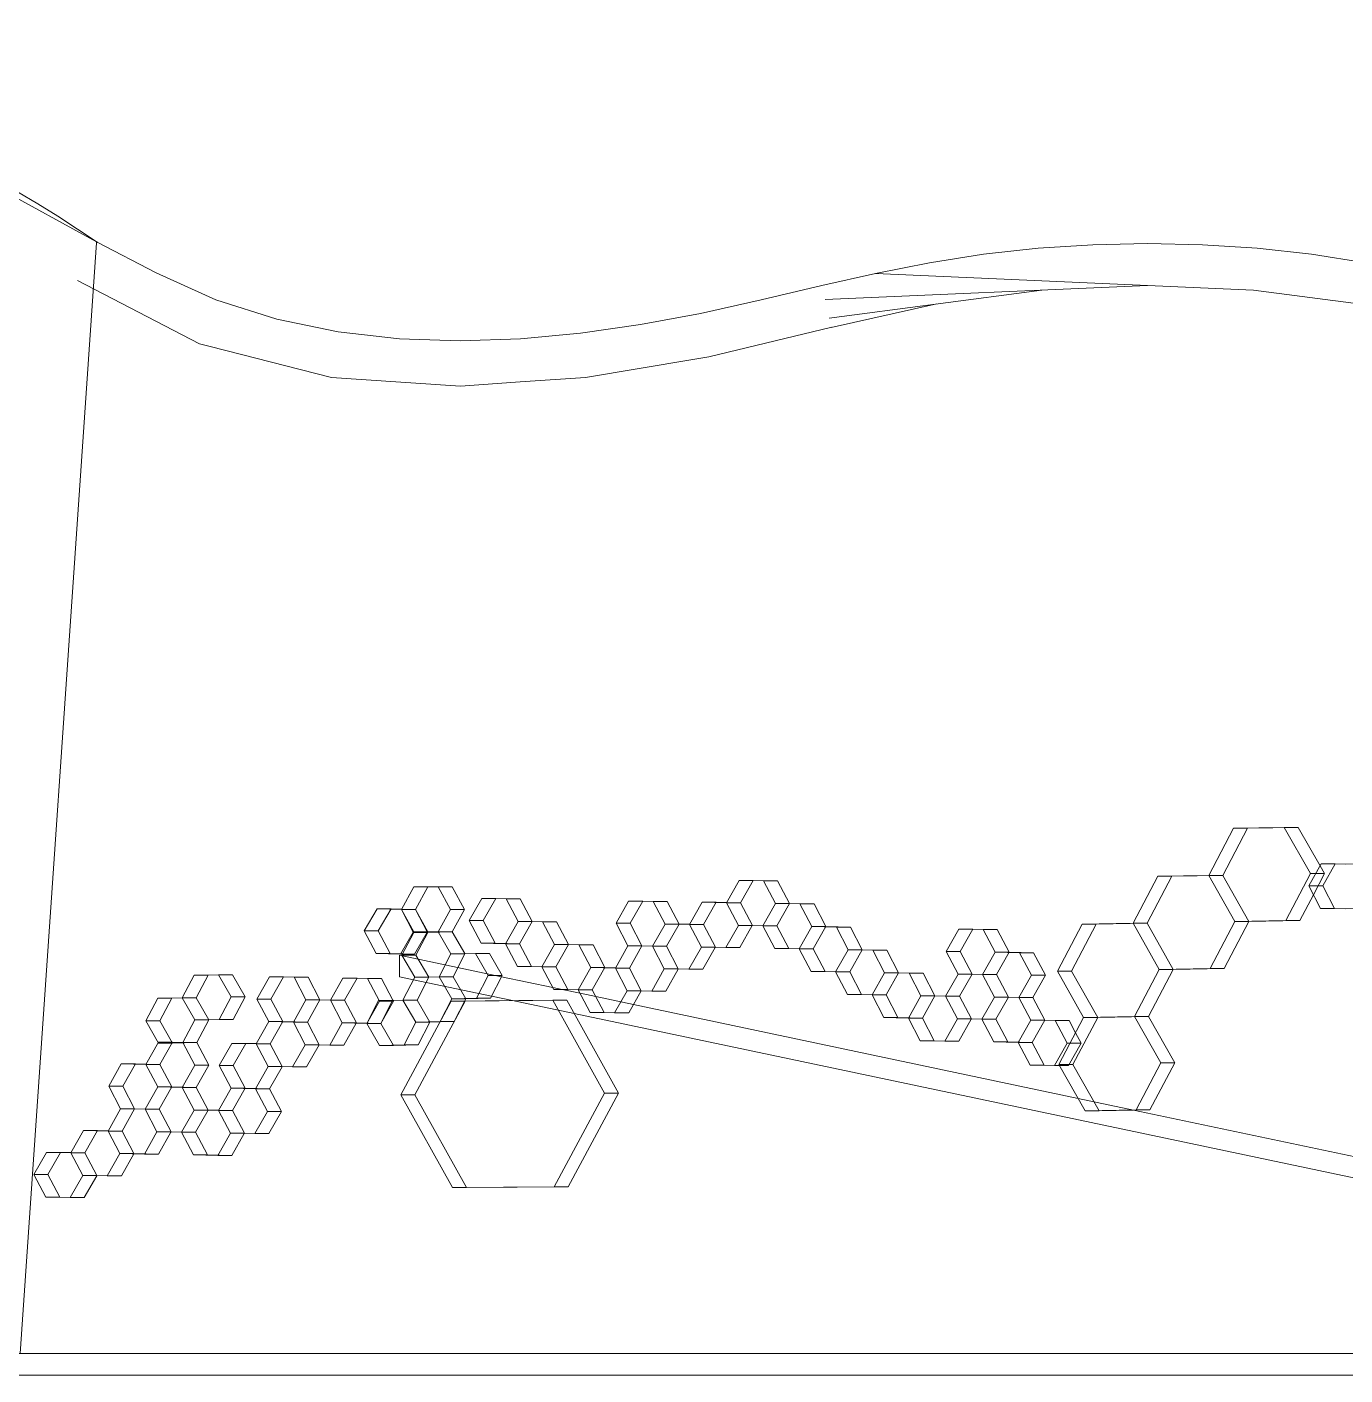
# Model space of a CAD drawing. Header units: millimetres. Extents: x 0 to 550, y -730 to 20.
# Drawn here: x 409 to 470.2, y -425.4 to -362.8 of the extents above; entities that cross this region are included whole.
import ezdxf

# ---------------------------------------------------------------- set-up
doc = ezdxf.new("R2010")
doc.units = ezdxf.units.MM
doc.layers.add('auxiliary', color=50, linetype='Continuous')

# ---------------------------------------------------------------- blocks, each defined once
blk = doc.blocks.new('A$Cb9c1c183')
at = {"color": 3, "linetype": 'Continuous', "lineweight": 0, "extrusion": (0, 1, -2.22045e-16)}
for p, q in [((93116.6, 3274), (93613.9, 3000.8)), ((93613.9, 2999.1), (93436, 420)), ((93613.9, 3000.8), (93614, 3000.9)), ((93615.4, 3000), (93613.9, 2999.1)), ((93614, 3000.9), (93614, 3000.8)), ((93614, 3000.8), (93615.4, 3000)), ((93615.4, 3000), (93752.1, 2929)), ((95800.3, 2986.1), (95673.7, 2972.1)), ((95800.3, 2986.1), (95927.3, 2994.4)), ((96054.5, 2997.2), (95927.3, 2994.4)), ((96054.5, 2997.2), (96181.7, 2994.4)), ((96308.8, 2986.1), (96181.7, 2994.4)), ((96308.8, 2986.1), (96435.3, 2972.1)), ((95547.8, 2952.7), (95422.7, 2927.7)), ((95547.8, 2952.7), (95673.7, 2972.1)), ((96561.3, 2952.7), (96435.3, 2972.1)), ((93569.3, 2911.2), (93853.1, 2764)), ((93890.5, 2866.7), (93752.1, 2929)), ((95298.1, 2900), (95422.7, 2927.7)), ((95422.4, 2927.6), (96300.2, 2889.1)), ((95298.1, 2900), (95157, 2866.1)), ((95305.4, 2867), (96054.5, 2899.9)), ((95315, 2823.8), (95808.8, 2889.1)), ((96300.2, 2889.1), (96544.3, 2856.9)), ((93890.5, 2866.7), (94032, 2821.7)), ((95016.4, 2834.8), (95157, 2866.1)), ((95319.8, 2802.4), (95564.8, 2856.9)), ((94174.8, 2792), (94032, 2821.7)), ((95016.4, 2834.8), (94876.9, 2808.8)), ((94174.8, 2792), (94316.9, 2775.8)), ((94737.7, 2788.9), (94598.3, 2775.9)), ((94737.7, 2788.9), (94876.9, 2808.8)), ((95035.9, 2734.1), (95321.5, 2802.8)), ((93853.1, 2764), (93877.5, 2757.8)), ((93877.5, 2757.8), (94159.4, 2686.1)), ((94458.1, 2771.1), (94316.9, 2775.8)), ((94458.1, 2771.1), (94598.3, 2775.9)), ((94749.5, 2686), (94998.6, 2727.8)), ((94998.6, 2727.8), (95035.9, 2734.1)), ((94159.4, 2686.1), (94216.8, 2682.3)), ((94216.8, 2682.3), (94458.8, 2666.2)), ((94597.7, 2675.7), (94458.8, 2666.2)), ((94749.5, 2686), (94597.7, 2675.7)), ((96253.7, 1639.4), (96196.3, 1530.2)), ((96371.9, 1641.5), (96253.7, 1639.4)), ((96432.6, 1534.3), (96371.9, 1641.5)), ((96371.9, 1641.5), (96404.4, 1641.5)), ((96404.4, 1641.5), (96455, 1552.3)), ((96375.2, 1425), (96432.6, 1534.3)), ((96457.7, 1557.2), (96428.5, 1505.7)), ((96432.6, 1534.3), (96444.7, 1534.3)), ((96457.7, 1557.2), (96490.3, 1557.2)), ((96514.6, 1556.2), (96457.7, 1557.2)), ((96490.3, 1557.2), (96547.1, 1556.2)), ((94321.8, 1451.1), (94350.3, 1503.2)), ((94350.3, 1503.2), (94407.1, 1503.2)), ((94350.3, 1503.2), (94382.8, 1503.2)), ((94382.8, 1503.2), (94439.7, 1503.2)), ((94407.1, 1503.2), (94435.5, 1451.1)), ((94407.1, 1503.2), (94439.7, 1503.2)), ((94439.7, 1503.2), (94468.1, 1451.1)), ((95105.9, 1518.2), (95076.7, 1466.7)), ((95162.8, 1517.2), (95105.9, 1518.2)), ((95105.9, 1518.2), (95138.5, 1518.2)), ((95138.5, 1518.2), (95195.3, 1517.2)), ((95190.4, 1464.7), (95162.8, 1517.2)), ((95162.8, 1517.2), (95195.3, 1517.2)), ((95195.3, 1517.2), (95222.9, 1464.7)), ((96020.7, 1418.8), (96078.1, 1528.1)), ((96078.1, 1528.1), (96196.3, 1530.2)), ((96196.3, 1530.2), (96257.1, 1423)), ((96196.3, 1530.2), (96257.1, 1423)), ((96428.5, 1505.7), (96456.1, 1453.1)), ((94508.3, 1476.6), (94479, 1425)), ((94508.3, 1476.6), (94540.8, 1476.6)), ((94565.1, 1475.6), (94508.3, 1476.6)), ((94540.8, 1476.6), (94597.7, 1475.6)), ((94592.7, 1423), (94565.1, 1475.6)), ((94565.1, 1475.6), (94597.7, 1475.6)), ((94597.7, 1475.6), (94625.3, 1423)), ((96439.3, 1485.1), (96407.8, 1425)), ((94265, 1452.6), (94235.4, 1401.2)), ((94265, 1452.6), (94297.5, 1452.6)), ((94321.8, 1451.1), (94265, 1452.6)), ((94297.5, 1452.6), (94322.3, 1451.9)), ((94350.2, 1399.1), (94321.8, 1451.1)), ((94349.1, 1398.4), (94321.8, 1451.1)), ((94435.5, 1451.1), (94407.1, 1399)), ((94435.5, 1451.1), (94468.1, 1451.1)), ((94468.1, 1451.1), (94439.6, 1399)), ((94820.1, 1419.1), (94849.3, 1470.6)), ((94849.3, 1470.6), (94906.2, 1469.6)), ((94849.3, 1470.6), (94881.9, 1470.6)), ((94881.9, 1470.6), (94938.7, 1469.6)), ((94906.2, 1469.6), (94933.8, 1417.1)), ((94906.2, 1469.6), (94938.7, 1469.6)), ((94938.7, 1469.6), (94966.3, 1417.1)), ((94990.6, 1416.1), (95019.8, 1467.7)), ((95019.8, 1467.7), (95076.7, 1466.7)), ((95019.8, 1467.7), (95052.4, 1467.7)), ((95052.4, 1467.7), (95077, 1467.2)), ((95076.7, 1466.7), (95104.3, 1414.1)), ((95076.7, 1466.7), (95104.3, 1414.1)), ((95161.1, 1413.1), (95190.4, 1464.7)), ((95161.1, 1413.1), (95190.4, 1464.7)), ((95190.4, 1464.7), (95247.2, 1463.7)), ((95190.4, 1464.7), (95222.9, 1464.7)), ((95190.4, 1464.7), (95222.9, 1464.7)), ((95222.9, 1464.7), (95279.8, 1463.7)), ((95247.2, 1463.7), (95274.8, 1411.1)), ((95247.2, 1463.7), (95279.8, 1463.7)), ((95279.8, 1463.7), (95307.4, 1411.1)), ((96456.1, 1453.1), (96512.9, 1452.1)), ((94479, 1425), (94506.6, 1372.5)), ((94563.5, 1371.5), (94592.7, 1423)), ((94563.5, 1371.5), (94592.7, 1423)), ((94592.7, 1423), (94649.6, 1422)), ((94592.7, 1423), (94625.3, 1423)), ((94592.7, 1423), (94625.3, 1423)), ((94625.3, 1423), (94682.1, 1422)), ((94649.6, 1422), (94682.1, 1422)), ((94649.6, 1422), (94677.2, 1369.5)), ((94682.1, 1422), (94709.7, 1369.5)), ((94847.7, 1366.5), (94820.1, 1419.1)), ((94933.8, 1417.1), (94904.5, 1365.5)), ((94933.8, 1417.1), (94904.5, 1365.5)), ((94990.6, 1416.1), (94933.8, 1417.1)), ((94933.8, 1417.1), (94966.3, 1417.1)), ((94933.8, 1417.1), (94966.3, 1417.1)), ((94966.3, 1417.1), (94990.9, 1416.7)), ((95018.2, 1363.5), (94990.6, 1416.1)), ((95018.2, 1363.5), (94990.6, 1416.1)), ((95104.3, 1414.1), (95075.1, 1362.5)), ((95104.3, 1414.1), (95161.1, 1413.1)), ((95136.5, 1413.5), (95107.6, 1362.5)), ((95188.7, 1360.6), (95161.1, 1413.1)), ((95274.8, 1411.1), (95245.6, 1359.6)), ((95274.8, 1411.1), (95245.6, 1359.6)), ((95331.7, 1410.1), (95274.8, 1411.1)), ((95274.8, 1411.1), (95307.4, 1411.1)), ((95274.8, 1411.1), (95307.4, 1411.1)), ((95307.4, 1411.1), (95364.2, 1410.1)), ((95359.3, 1357.6), (95331.7, 1410.1)), ((95331.7, 1410.1), (95364.2, 1410.1)), ((95364.2, 1410.1), (95391.8, 1357.6)), ((95902.5, 1416.8), (95845.1, 1307.5)), ((96020.7, 1418.8), (95902.5, 1416.8)), ((96081.5, 1311.6), (96020.7, 1418.8)), ((96081.5, 1311.6), (96020.7, 1418.8)), ((96257.1, 1423), (96199.7, 1313.7)), ((96289.6, 1423), (96232.2, 1313.7)), ((96257.1, 1423), (96375.2, 1425)), ((96257.1, 1423), (96289.6, 1423)), ((96257.1, 1423), (96289.6, 1423)), ((96407.8, 1425), (96289.6, 1423)), ((96375.2, 1425), (96407.8, 1425)), ((94235.4, 1401.2), (94262.7, 1348.5)), ((94319.5, 1347), (94349.1, 1398.4)), ((94350.2, 1397.6), (94323, 1344.8)), ((94349.1, 1398.4), (94381, 1398.4)), ((94407.1, 1399), (94350.2, 1399.1)), ((94407.1, 1399), (94350.2, 1397.6)), ((94381.3, 1399), (94381.6, 1398.4)), ((94407.1, 1399), (94439.6, 1399)), ((94436.7, 1347.7), (94407.1, 1399)), ((94407.1, 1399), (94439.6, 1399)), ((94439.6, 1399), (94468.8, 1348.5)), ((95586.6, 1353.6), (95615.9, 1405.2)), ((95615.9, 1405.2), (95672.7, 1404.2)), ((95615.9, 1405.2), (95648.4, 1405.2)), ((95648.4, 1405.2), (95705.3, 1404.2)), ((95672.7, 1404.2), (95700.3, 1351.6)), ((95672.7, 1404.2), (95705.3, 1404.2)), ((95705.3, 1404.2), (95732.9, 1351.6)), ((94262.7, 1348.5), (94319.5, 1347)), ((94319.5, 1347), (94324.1, 1347)), ((94436.7, 1347.7), (94409.4, 1294.9)), ((94409.4, 1294.9), (94436.7, 1347.7)), ((94493.5, 1349.1), (94436.7, 1347.7)), ((94523.1, 1297.8), (94493.5, 1349.1)), ((94493.5, 1349.1), (94526, 1349.1)), ((94506.6, 1372.5), (94563.5, 1371.5)), ((94526, 1349.1), (94555.6, 1297.8)), ((94591.1, 1318.9), (94563.5, 1371.5)), ((94677.2, 1369.5), (94647.9, 1317.9)), ((94677.2, 1369.5), (94647.9, 1317.9)), ((94677.2, 1369.5), (94709.7, 1369.5)), ((94734, 1368.5), (94677.2, 1369.5)), ((94677.2, 1369.5), (94709.7, 1369.5)), ((94709.7, 1369.5), (94766.6, 1368.5)), ((94761.6, 1315.9), (94734, 1368.5)), ((94734, 1368.5), (94766.6, 1368.5)), ((94766.6, 1368.5), (94794.2, 1315.9)), ((94847.7, 1366.5), (94818.5, 1314.9)), ((94904.5, 1365.5), (94847.7, 1366.5)), ((94904.5, 1365.5), (94847.7, 1366.5)), ((94904.5, 1365.5), (94932.1, 1313)), ((94932.1, 1313), (94904.5, 1365.5)), ((94989, 1312), (95018.2, 1363.5)), ((95075.1, 1362.5), (95018.2, 1363.5)), ((95050.5, 1363), (95021.5, 1312)), ((95075.1, 1362.5), (95107.6, 1362.5)), ((95245.6, 1359.6), (95188.7, 1360.6)), ((95245.6, 1359.6), (95273.2, 1307)), ((95330, 1306), (95359.3, 1357.6)), ((95330, 1306), (95359.3, 1357.6)), ((95359.3, 1357.6), (95416.1, 1356.6)), ((95359.3, 1357.6), (95391.8, 1357.6)), ((95359.3, 1357.6), (95391.8, 1357.6)), ((95391.8, 1357.6), (95448.7, 1356.6)), ((95416.1, 1356.6), (95443.7, 1304)), ((95416.1, 1356.6), (95448.7, 1356.6)), ((95448.7, 1356.6), (95476.3, 1304)), ((95614.2, 1301), (95586.6, 1353.6)), ((95700.3, 1351.6), (95671.1, 1300.1)), ((95700.3, 1351.6), (95671.1, 1300.1)), ((95757.2, 1350.6), (95700.3, 1351.6)), ((95700.3, 1351.6), (95732.9, 1351.6)), ((95700.3, 1351.6), (95732.9, 1351.6)), ((95732.9, 1351.6), (95789.7, 1350.6)), ((95784.8, 1298.1), (95757.2, 1350.6)), ((95757.2, 1350.6), (95789.7, 1350.6)), ((95789.7, 1350.6), (95817.3, 1298.1)), ((94317.1, 1344.8), (94323.9, 1343.3)), ((94317.1, 1294.8), (94317.1, 1344.8)), ((94323, 1344.8), (94352.6, 1293.5)), ((94647.9, 1317.9), (94591.1, 1318.9)), ((94647.9, 1317.9), (94675.5, 1265.4)), ((94732.4, 1264.4), (94761.6, 1315.9)), ((94732.4, 1264.4), (94761.6, 1315.9)), ((94761.6, 1315.9), (94818.5, 1314.9)), ((94761.6, 1315.9), (94794.2, 1315.9)), ((94761.6, 1315.9), (94794.2, 1315.9)), ((94794.2, 1315.9), (94818.8, 1315.5)), ((94818.5, 1314.9), (94846.1, 1262.4)), ((94818.5, 1314.9), (94846.1, 1262.4)), ((93840.1, 1298.6), (93812.5, 1246)), ((93897, 1299.6), (93840.1, 1298.6)), ((93926.2, 1248), (93897, 1299.6)), ((93897, 1299.6), (93929.5, 1299.6)), ((93929.5, 1299.6), (93958.8, 1248)), ((93986.3, 1243.1), (94015.5, 1294.6)), ((93986.3, 1243.1), (94015.5, 1294.6)), ((94015.5, 1294.6), (94072.3, 1293.6)), ((94015.5, 1294.6), (94048, 1294.6)), ((94015.5, 1294.6), (94072.3, 1293.6)), ((94015.5, 1294.6), (94048, 1294.6)), ((94048, 1294.6), (94104.9, 1293.6)), ((94048, 1294.6), (94104.9, 1293.6)), ((94072.3, 1293.6), (94099.9, 1241.1)), ((94072.3, 1293.6), (94104.9, 1293.6)), ((94072.3, 1293.6), (94099.9, 1241.1)), ((94072.3, 1293.6), (94104.9, 1293.6)), ((94104.9, 1293.6), (94132.5, 1241.1)), ((94104.9, 1293.6), (94132.5, 1241.1)), ((94156.8, 1240.1), (94186, 1291.7)), ((94186, 1291.7), (94242.9, 1290.7)), ((94186, 1291.7), (94218.6, 1291.7)), ((94218.6, 1291.7), (94275.4, 1290.7)), ((94242.9, 1290.7), (94275.4, 1290.7)), ((94242.9, 1290.7), (94270.5, 1238.1)), ((94275.4, 1290.7), (94302, 1240.1)), ((94317.1, 1294.8), (94349.7, 1287.9)), ((94325.3, 1240.7), (94352.6, 1293.5)), ((94352.6, 1293.5), (94409.4, 1294.9)), ((94352.6, 1293.5), (94409.4, 1294.9)), ((94409.4, 1294.9), (94439, 1243.6)), ((94409.4, 1294.9), (94439, 1243.6)), ((94495.8, 1245), (94523.1, 1297.8)), ((94523.1, 1297.8), (94555.6, 1297.8)), ((94555.6, 1297.8), (94528.4, 1245)), ((94554.1, 1294.8), (94673.3, 1269.6)), ((94902.9, 1261.4), (94932.1, 1313)), ((94932.1, 1313), (94989, 1312)), ((94964.4, 1312.4), (94935.5, 1261.4)), ((94989, 1312), (95021.5, 1312)), ((95273.2, 1307), (95330, 1306)), ((95357.6, 1253.4), (95330, 1306)), ((95443.7, 1304), (95414.5, 1252.5)), ((95443.7, 1304), (95414.5, 1252.5)), ((95500.6, 1303), (95443.7, 1304)), ((95443.7, 1304), (95476.3, 1304)), ((95443.7, 1304), (95476.3, 1304)), ((95476.3, 1304), (95533.1, 1303)), ((95528.2, 1250.5), (95500.6, 1303)), ((95500.6, 1303), (95533.1, 1303)), ((95533.1, 1303), (95560.7, 1250.5)), ((95585, 1249.5), (95614.2, 1301)), ((95614.2, 1301), (95671.1, 1300.1)), ((95671.1, 1300.1), (95614.2, 1301)), ((95671.1, 1300.1), (95698.7, 1247.5)), ((95671.1, 1300.1), (95698.7, 1247.5)), ((95755.5, 1246.5), (95784.8, 1298.1)), ((95784.8, 1298.1), (95817.3, 1298.1)), ((95817.3, 1298.1), (95788.1, 1246.5)), ((95845.1, 1307.5), (95905.9, 1200.3)), ((96024.1, 1202.3), (96081.5, 1311.6)), ((96114, 1311.6), (96056.6, 1202.3)), ((96199.7, 1313.7), (96081.5, 1311.6)), ((96081.5, 1311.6), (96114, 1311.6)), ((96081.5, 1311.6), (96114, 1311.6)), ((96232.2, 1313.7), (96114, 1311.6)), ((96199.7, 1313.7), (96232.2, 1313.7)), ((94675.5, 1265.4), (94732.4, 1264.4)), ((94695.2, 1265), (94736.6, 1256.3)), ((94760, 1211.8), (94732.4, 1264.4)), ((94846.1, 1262.4), (94816.8, 1210.8)), ((94846.1, 1262.4), (94902.9, 1261.4)), ((94878.3, 1261.8), (94849.4, 1210.8)), ((94902.9, 1261.4), (94935.5, 1261.4)), ((95414.5, 1252.5), (95357.6, 1253.4)), ((95414.5, 1252.5), (95442.1, 1199.9)), ((93728.1, 1192.5), (93755.7, 1245)), ((93755.7, 1245), (93812.5, 1246)), ((93812.5, 1246), (93841.7, 1194.5)), ((93812.5, 1246), (93841.7, 1194.5)), ((93898.6, 1195.5), (93926.2, 1248)), ((93926.2, 1248), (93958.8, 1248)), ((93958.8, 1248), (93931.1, 1195.5)), ((94013.9, 1190.5), (93986.3, 1243.1)), ((94013.9, 1190.5), (93986.3, 1243.1)), ((94099.9, 1241.1), (94070.7, 1189.5)), ((94099.9, 1241.1), (94070.7, 1189.5)), ((94099.9, 1241.1), (94070.7, 1189.5)), ((94156.8, 1240.1), (94099.9, 1241.1)), ((94099.9, 1241.1), (94132.5, 1241.1)), ((94099.9, 1241.1), (94132.5, 1241.1)), ((94099.9, 1241.1), (94132.5, 1241.1)), ((94132.5, 1241.1), (94157.1, 1240.6)), ((94184.4, 1187.5), (94156.8, 1240.1)), ((94184.4, 1187.5), (94156.8, 1240.1)), ((94268.5, 1239.3), (94241.2, 1186.5)), ((94270.5, 1238.1), (94241.2, 1186.5)), ((94325.3, 1240.7), (94268.5, 1239.3)), ((94320.4, 1020.7), (94436.9, 1238.2)), ((94354.9, 1189.4), (94325.3, 1240.7)), ((94354.9, 1189.4), (94325.3, 1240.7)), ((94439, 1243.6), (94411.7, 1190.8)), ((94436.9, 1238.2), (94673.3, 1240.3)), ((94439, 1243.6), (94495.8, 1245)), ((94439, 1243.6), (94471.5, 1243.6)), ((94439, 1243.6), (94471.5, 1243.6)), ((94471.5, 1243.6), (94468.9, 1238.5)), ((94528.4, 1245), (94471.5, 1243.6)), ((94495.8, 1245), (94528.4, 1245)), ((94530.8, 1249.7), (94579.4, 1239.4)), ((94673.3, 1240.3), (94793.2, 1024.8)), ((94673.3, 1240.3), (94705.8, 1240.3)), ((94705.8, 1240.3), (94825.7, 1024.8)), ((94860.4, 1230.2), (95893.1, 1012.4)), ((95528.2, 1250.5), (95498.9, 1198.9)), ((95498.9, 1198.9), (95528.2, 1250.5)), ((95585, 1249.5), (95528.2, 1250.5)), ((95528.2, 1250.5), (95560.7, 1250.5)), ((95528.2, 1250.5), (95560.7, 1250.5)), ((95560.7, 1250.5), (95585.3, 1250)), ((95612.6, 1196.9), (95585, 1249.5)), ((95612.6, 1196.9), (95585, 1249.5)), ((95669.5, 1195.9), (95698.7, 1247.5)), ((95698.7, 1247.5), (95669.5, 1195.9)), ((95698.7, 1247.5), (95755.5, 1246.5)), ((95698.7, 1247.5), (95755.5, 1246.5)), ((95755.5, 1246.5), (95783.1, 1193.9)), ((95755.5, 1246.5), (95788.1, 1246.5)), ((95755.5, 1246.5), (95788.1, 1246.5)), ((95788.1, 1246.5), (95815.7, 1193.9)), ((93757.3, 1140.9), (93728.1, 1192.5)), ((93841.7, 1194.5), (93814.1, 1141.9)), ((93841.7, 1194.5), (93898.6, 1195.5)), ((93841.7, 1194.5), (93874.3, 1194.5)), ((93841.7, 1194.5), (93874.3, 1194.5)), ((93874.3, 1194.5), (93846.7, 1141.9)), ((93931.1, 1195.5), (93874.3, 1194.5)), ((93898.6, 1195.5), (93931.1, 1195.5)), ((93984.6, 1138.9), (94013.9, 1190.5)), ((94013.9, 1190.5), (94070.7, 1189.5)), ((94070.7, 1189.5), (94013.9, 1190.5)), ((94070.7, 1189.5), (94013.9, 1190.5)), ((94070.7, 1189.5), (94098.3, 1137)), ((94070.7, 1189.5), (94098.3, 1137)), ((94411.7, 1190.8), (94354.9, 1189.4)), ((94411.1, 1190), (94387.5, 1189.4)), ((94723.2, 1209.1), (98464.9, 420)), ((94816.8, 1210.8), (94760, 1211.8)), ((94816.8, 1210.8), (94849.4, 1210.8)), ((95442.1, 1199.9), (95498.9, 1198.9)), ((95498.9, 1198.9), (95526.5, 1146.3)), ((95583.4, 1145.4), (95612.6, 1196.9)), ((95669.5, 1195.9), (95612.6, 1196.9)), ((95644.9, 1196.4), (95615.9, 1145.4)), ((95697.1, 1143.4), (95669.5, 1195.9)), ((95783.1, 1193.9), (95753.9, 1142.4)), ((95783.1, 1193.9), (95753.9, 1142.4)), ((95840, 1193), (95783.1, 1193.9)), ((95783.1, 1193.9), (95815.7, 1193.9)), ((95783.1, 1193.9), (95815.7, 1193.9)), ((95815.7, 1193.9), (95872.5, 1193)), ((95867.6, 1140.4), (95840, 1193)), ((95840, 1193), (95872.5, 1193)), ((95848.5, 1091), (95905.9, 1200.3)), ((95872.5, 1193), (95887.3, 1164.9)), ((95905.9, 1200.3), (96024.1, 1202.3)), ((95905.9, 1200.3), (96024.1, 1202.3)), ((96024.1, 1202.3), (96056.6, 1202.3)), ((96024.1, 1202.3), (96084.9, 1095.1)), ((96024.1, 1202.3), (96056.6, 1202.3)), ((96056.6, 1202.3), (96117.4, 1095.1)), ((94155.2, 1136), (94184.4, 1187.5)), ((94241.2, 1186.5), (94184.4, 1187.5)), ((94216.6, 1187), (94187.7, 1136)), ((94241.2, 1186.5), (94270.8, 1135.2)), ((94327.7, 1136.6), (94354.9, 1189.4)), ((94354.9, 1189.4), (94387.5, 1189.4)), ((94354.9, 1189.4), (94387.5, 1189.4)), ((94387.5, 1189.4), (94360.2, 1136.6)), ((93757.3, 1142.9), (93728.1, 1091.3)), ((93814.1, 1141.9), (93757.3, 1142.9)), ((93814.1, 1141.9), (93757.3, 1140.9)), ((93814.1, 1141.9), (93846.7, 1141.9)), ((93841.7, 1089.3), (93814.1, 1141.9)), ((93814.1, 1141.9), (93846.7, 1141.9)), ((93846.7, 1141.9), (93874.3, 1089.3)), ((93898.6, 1088.4), (93927.8, 1139.9)), ((93927.8, 1139.9), (93984.7, 1138.9)), ((93927.8, 1139.9), (93960.4, 1139.9)), ((93960.4, 1139.9), (93984.9, 1139.5)), ((94012.2, 1086.4), (93984.6, 1138.9)), ((93984.7, 1138.9), (94012.3, 1086.4)), ((94098.3, 1137), (94069.1, 1085.4)), ((94098.3, 1137), (94155.2, 1136)), ((94130.6, 1136.4), (94101.6, 1085.4)), ((94155.2, 1136), (94187.7, 1136)), ((94270.8, 1135.2), (94327.7, 1136.6)), ((94270.8, 1135.2), (94303.4, 1135.2)), ((94360.2, 1136.6), (94303.4, 1135.2)), ((94327.7, 1136.6), (94360.2, 1136.6)), ((95526.5, 1146.3), (95583.4, 1145.4)), ((95583.4, 1145.4), (95615.9, 1145.4)), ((95753.9, 1142.4), (95697.1, 1143.4)), ((95753.9, 1142.4), (95781.5, 1089.8)), ((95838.4, 1088.8), (95867.6, 1140.4)), ((95867.6, 1140.4), (95874.5, 1140.4)), ((93642, 1040.8), (93671.2, 1092.3)), ((93671.2, 1092.3), (93728.1, 1091.3)), ((93671.2, 1092.3), (93703.8, 1092.3)), ((93703.8, 1092.3), (93728.4, 1091.9)), ((93728.1, 1091.3), (93755.7, 1038.8)), ((93728.1, 1091.3), (93755.7, 1038.8)), ((93812.5, 1037.8), (93841.7, 1089.3)), ((93841.7, 1089.3), (93874.3, 1089.3)), ((93874.3, 1089.3), (93845.1, 1037.8)), ((93926.2, 1035.8), (93898.6, 1088.4)), ((94012.3, 1086.4), (93983, 1034.8)), ((94069.1, 1085.4), (94012.2, 1086.4)), ((94012.3, 1086.4), (94012.7, 1086.4)), ((94044.5, 1085.8), (94015.6, 1034.8)), ((94069.1, 1085.4), (94101.6, 1085.4)), ((95781.5, 1089.8), (95838.4, 1088.8)), ((95838.4, 1088.8), (95849.8, 1088.8)), ((95909.3, 983.8), (95848.5, 1091)), ((96084.9, 1095.1), (96027.5, 985.9)), ((96117.4, 1095.1), (96060, 985.9)), ((96084.9, 1095.1), (96117.4, 1095.1)), ((93669.6, 988.2), (93642, 1040.8)), ((93755.7, 1038.8), (93726.4, 987.2)), ((93755.7, 1038.8), (93726.4, 987.2)), ((93812.5, 1037.8), (93755.7, 1038.8)), ((93755.7, 1038.8), (93812.5, 1037.8)), ((93840.1, 985.2), (93812.5, 1037.8)), ((93812.5, 1037.8), (93845.1, 1037.8)), ((93812.5, 1037.8), (93845.1, 1037.8)), ((93845.1, 1037.8), (93872.7, 985.2)), ((93926.2, 1035.8), (93897, 984.2)), ((93983, 1034.8), (93926.2, 1035.8)), ((93983, 1034.8), (93926.2, 1035.8)), ((93983, 1034.8), (94015.6, 1034.8)), ((94010.6, 982.2), (93983, 1034.8)), ((93983, 1034.8), (94015.6, 1034.8)), ((94015.6, 1034.8), (94043.2, 982.2)), ((94440.3, 805.2), (94320.4, 1020.7)), ((94793.2, 1024.8), (94676.7, 807.3)), ((94825.7, 1024.8), (94709.2, 807.3)), ((94793.2, 1024.8), (94825.7, 1024.8)), ((93640.4, 936.6), (93669.6, 988.2)), ((93669.6, 988.2), (93726.4, 987.2)), ((93726.4, 987.2), (93669.6, 988.2)), ((93726.4, 987.2), (93754, 934.6)), ((93726.4, 987.2), (93754, 934.6)), ((93810.9, 933.7), (93840.1, 985.2)), ((93810.9, 933.7), (93840.1, 985.2)), ((93840.1, 985.2), (93897, 984.2)), ((93840.1, 985.2), (93872.7, 985.2)), ((93840.1, 985.2), (93872.7, 985.2)), ((93872.7, 985.2), (93897.3, 984.8)), ((93897, 984.2), (93924.6, 931.7)), ((93897, 984.2), (93924.6, 931.7)), ((93981.4, 930.7), (94010.6, 982.2)), ((94010.6, 982.2), (94043.2, 982.2)), ((94043.2, 982.2), (94014, 930.7)), ((96027.5, 985.9), (95909.3, 983.8)), ((95909.3, 983.8), (95941.8, 983.8)), ((96060, 985.9), (95941.8, 983.8)), ((96021.9, 985.2), (98702, 420)), ((96027.5, 985.9), (96060, 985.9)), ((93583.5, 937.6), (93554.3, 886.1)), ((93640.4, 936.6), (93583.5, 937.6)), ((93583.5, 937.6), (93616.1, 937.6)), ((93616.1, 937.6), (93640.7, 937.2)), ((93668, 884.1), (93640.4, 936.6)), ((93668, 884.1), (93640.4, 936.6)), ((93754, 934.6), (93724.8, 883.1)), ((93754, 934.6), (93810.9, 933.7)), ((93786.3, 934.1), (93757.4, 883.1)), ((93838.5, 881.1), (93810.9, 933.7)), ((93924.6, 931.7), (93895.3, 880.1)), ((93924.6, 931.7), (93981.4, 930.7)), ((93956.8, 931.1), (93927.9, 880.1)), ((93981.4, 930.7), (94014, 930.7)), ((93468.2, 835.5), (93497.4, 887)), ((93497.4, 887), (93554.3, 886.1)), ((93497.4, 887), (93530, 887)), ((93530, 887), (93554.6, 886.6)), ((93554.3, 886.1), (93581.9, 833.5)), ((93554.3, 886.1), (93581.9, 833.5)), ((93638.7, 832.5), (93668, 884.1)), ((93724.8, 883.1), (93668, 884.1)), ((93700.2, 883.5), (93671.3, 832.5)), ((93724.8, 883.1), (93757.4, 883.1)), ((93895.3, 880.1), (93838.5, 881.1)), ((93895.3, 880.1), (93927.9, 880.1)), ((93495.8, 782.9), (93468.2, 835.5)), ((93581.9, 833.5), (93552.7, 781.9)), ((93581.9, 833.5), (93638.7, 832.5)), ((93614.1, 832.9), (93585.2, 781.9)), ((93638.7, 832.5), (93671.3, 832.5)), ((93552.7, 781.9), (93495.8, 782.9)), ((94676.7, 807.3), (94440.3, 805.2)), ((94440.3, 805.2), (94472.9, 805.2)), ((94709.2, 807.3), (94472.9, 805.2)), ((94676.7, 807.3), (94709.2, 807.3)), ((93552.7, 781.9), (93585.2, 781.9)), ((93407.1, 420), (98702, 420)), ((93407.1, 370), (98702, 370))]:
    blk.add_line(p, q, dxfattribs=at)
at = {"color": 0, "linetype": 'Continuous', "lineweight": 0, "extrusion": (0, 1, -2.22045e-16)}
for p, q in [((96228.8, 1530.2), (96286.2, 1639.4)), ((96253.7, 1639.4), (96286.2, 1639.4)), ((96286.2, 1639.4), (96404.4, 1641.5)), ((96465.2, 1534.3), (96439.3, 1485.1)), ((96444.7, 1534.3), (96465.2, 1534.3)), ((96455, 1552.3), (96465.2, 1534.3)), ((96461.1, 1505.7), (96490.3, 1557.2)), ((94354.4, 1451.1), (94382.8, 1503.2)), ((95109.2, 1466.7), (95138.5, 1518.2)), ((96053.3, 1418.8), (96110.7, 1528.1)), ((96078.1, 1528.1), (96110.7, 1528.1)), ((96110.7, 1528.1), (96228.8, 1530.2)), ((96196.3, 1530.2), (96228.8, 1530.2)), ((96196.3, 1530.2), (96228.8, 1530.2)), ((96289.6, 1423), (96228.8, 1530.2)), ((96228.8, 1530.2), (96289.6, 1423)), ((96428.5, 1505.7), (96461.1, 1505.7)), ((96488.7, 1453.1), (96461.1, 1505.7)), ((94511.6, 1425), (94540.8, 1476.6)), ((94268, 1401.2), (94297.5, 1452.6)), ((94321.8, 1451.1), (94354.4, 1451.1)), ((94321.8, 1451.1), (94354.4, 1451.1)), ((94322.3, 1451.9), (94354.4, 1451.1)), ((94382.8, 1399.1), (94354.4, 1451.1)), ((94354.4, 1451.1), (94381.3, 1399)), ((94852.6, 1419.1), (94881.9, 1470.6)), ((95023.2, 1416.1), (95052.4, 1467.7)), ((95076.7, 1466.7), (95109.2, 1466.7)), ((95076.7, 1466.7), (95109.2, 1466.7)), ((95077, 1467.2), (95109.2, 1466.7)), ((95109.2, 1466.7), (95136.8, 1414.1)), ((95136.8, 1414.1), (95109.2, 1466.7)), ((95193.7, 1413.1), (95222.9, 1464.7)), ((95222.9, 1464.7), (95193.7, 1413.1)), ((96456.1, 1453.1), (96488.7, 1453.1)), ((96545.5, 1452.1), (96488.7, 1453.1)), ((94479, 1425), (94511.6, 1425)), ((94539.2, 1372.5), (94511.6, 1425)), ((94596, 1371.5), (94625.3, 1423)), ((94625.3, 1423), (94596, 1371.5)), ((94820.1, 1419.1), (94852.6, 1419.1)), ((94880.2, 1366.5), (94852.6, 1419.1)), ((94937.1, 1365.5), (94966.3, 1417.1)), ((94966.3, 1417.1), (94937.1, 1365.5)), ((94990.6, 1416.1), (95023.2, 1416.1)), ((94990.6, 1416.1), (95023.2, 1416.1)), ((94990.9, 1416.7), (95023.2, 1416.1)), ((95023.2, 1416.1), (95050.8, 1363.5)), ((95050.8, 1363.5), (95023.2, 1416.1)), ((95104.3, 1414.1), (95136.8, 1414.1)), ((95104.3, 1414.1), (95136.8, 1414.1)), ((95136.8, 1414.1), (95136.5, 1413.5)), ((95193.7, 1413.1), (95136.8, 1414.1)), ((95161.1, 1413.1), (95193.7, 1413.1)), ((95161.1, 1413.1), (95193.7, 1413.1)), ((95221.3, 1360.6), (95193.7, 1413.1)), ((95278.1, 1359.6), (95307.4, 1411.1)), ((95307.4, 1411.1), (95278.1, 1359.6)), ((95877.7, 1307.5), (95935.1, 1416.8)), ((95902.5, 1416.8), (95935.1, 1416.8)), ((95935.1, 1416.8), (96053.3, 1418.8)), ((96020.7, 1418.8), (96053.3, 1418.8)), ((96020.7, 1418.8), (96053.3, 1418.8)), ((96114, 1311.6), (96053.3, 1418.8)), ((96053.3, 1418.8), (96114, 1311.6)), ((94235.4, 1401.2), (94268, 1401.2)), ((94295.2, 1348.5), (94268, 1401.2)), ((94350.2, 1399.1), (94382.8, 1399.1)), ((94350.2, 1397.6), (94382.8, 1397.6)), ((94381.6, 1398.4), (94352.1, 1347)), ((94355.5, 1344.8), (94382.8, 1397.6)), ((94381, 1398.4), (94381.6, 1398.4)), ((94381.6, 1398.4), (94381.6, 1398.4)), ((94439.6, 1399), (94382.8, 1399.1)), ((94382.8, 1397.6), (94439.6, 1399)), ((95619.2, 1353.6), (95648.4, 1405.2)), ((94262.7, 1348.5), (94295.2, 1348.5)), ((94352.1, 1347), (94295.2, 1348.5)), ((94324.1, 1347), (94352.1, 1347)), ((94436.7, 1347.7), (94469.2, 1347.7)), ((94436.7, 1347.7), (94469.2, 1347.7)), ((94442, 1294.9), (94469.2, 1347.7)), ((94469.2, 1347.7), (94442, 1294.9)), ((94468.8, 1348.5), (94469.2, 1347.7)), ((94469.2, 1347.7), (94526, 1349.1)), ((94506.6, 1372.5), (94539.2, 1372.5)), ((94596, 1371.5), (94539.2, 1372.5)), ((94563.5, 1371.5), (94596, 1371.5)), ((94563.5, 1371.5), (94596, 1371.5)), ((94623.6, 1318.9), (94596, 1371.5)), ((94680.5, 1317.9), (94709.7, 1369.5)), ((94709.7, 1369.5), (94680.5, 1317.9)), ((94847.7, 1366.5), (94880.2, 1366.5)), ((94847.7, 1366.5), (94880.2, 1366.5)), ((94851, 1314.9), (94880.2, 1366.5)), ((94937.1, 1365.5), (94880.2, 1366.5)), ((94880.2, 1366.5), (94937.1, 1365.5)), ((94904.5, 1365.5), (94937.1, 1365.5)), ((94904.5, 1365.5), (94937.1, 1365.5)), ((94904.5, 1365.5), (94937.1, 1365.5)), ((94964.7, 1313), (94937.1, 1365.5)), ((94937.1, 1365.5), (94964.7, 1313)), ((95018.2, 1363.5), (95050.8, 1363.5)), ((95018.2, 1363.5), (95050.8, 1363.5)), ((95050.8, 1363.5), (95050.5, 1363)), ((95107.6, 1362.5), (95050.8, 1363.5)), ((95188.7, 1360.6), (95221.3, 1360.6)), ((95278.1, 1359.6), (95221.3, 1360.6)), ((95245.6, 1359.6), (95278.1, 1359.6)), ((95245.6, 1359.6), (95278.1, 1359.6)), ((95305.8, 1307), (95278.1, 1359.6)), ((95362.6, 1306), (95391.8, 1357.6)), ((95391.8, 1357.6), (95362.6, 1306)), ((95586.6, 1353.6), (95619.2, 1353.6)), ((95646.8, 1301), (95619.2, 1353.6)), ((95703.6, 1300.1), (95732.9, 1351.6)), ((95732.9, 1351.6), (95703.6, 1300.1)), ((94323, 1344.8), (94355.5, 1344.8)), ((94323.9, 1343.3), (94554.1, 1294.8)), ((94385.1, 1293.5), (94355.5, 1344.8)), ((94591.1, 1318.9), (94623.6, 1318.9)), ((94680.5, 1317.9), (94623.6, 1318.9)), ((94647.9, 1317.9), (94680.5, 1317.9)), ((94647.9, 1317.9), (94680.5, 1317.9)), ((94708.1, 1265.4), (94680.5, 1317.9)), ((94764.9, 1264.4), (94794.2, 1315.9)), ((94794.2, 1315.9), (94764.9, 1264.4)), ((94818.5, 1314.9), (94851, 1314.9)), ((94818.5, 1314.9), (94851, 1314.9)), ((94818.8, 1315.5), (94851, 1314.9)), ((94851, 1314.9), (94878.6, 1262.4)), ((94878.6, 1262.4), (94851, 1314.9)), ((93840.1, 1298.6), (93872.7, 1298.6)), ((93845.1, 1246), (93872.7, 1298.6)), ((93872.7, 1298.6), (93929.5, 1299.6)), ((94018.8, 1243.1), (94048, 1294.6)), ((94018.8, 1243.1), (94048, 1294.6)), ((94189.3, 1240.1), (94218.6, 1291.7)), ((94349.7, 1287.9), (94530.8, 1249.7)), ((94352.6, 1293.5), (94385.1, 1293.5)), ((94352.6, 1293.5), (94385.1, 1293.5)), ((94357.9, 1240.7), (94385.1, 1293.5)), ((94442, 1294.9), (94385.1, 1293.5)), ((94385.1, 1293.5), (94442, 1294.9)), ((94409.4, 1294.9), (94442, 1294.9)), ((94409.4, 1294.9), (94442, 1294.9)), ((94409.4, 1294.9), (94442, 1294.9)), ((94471.5, 1243.6), (94442, 1294.9)), ((94442, 1294.9), (94471.5, 1243.6)), ((94932.1, 1313), (94964.7, 1313)), ((94932.1, 1313), (94964.7, 1313)), ((94964.7, 1313), (94964.4, 1312.4)), ((95021.5, 1312), (94964.7, 1313)), ((95273.2, 1307), (95305.8, 1307)), ((95362.6, 1306), (95305.8, 1307)), ((95330, 1306), (95362.6, 1306)), ((95330, 1306), (95362.6, 1306)), ((95390.2, 1253.4), (95362.6, 1306)), ((95447, 1252.5), (95476.3, 1304)), ((95476.3, 1304), (95447, 1252.5)), ((95614.2, 1301), (95646.8, 1301)), ((95614.2, 1301), (95646.8, 1301)), ((95617.6, 1249.5), (95646.8, 1301)), ((95646.8, 1301), (95703.6, 1300.1)), ((95703.6, 1300.1), (95646.8, 1301)), ((95671.1, 1300.1), (95703.6, 1300.1)), ((95671.1, 1300.1), (95703.6, 1300.1)), ((95671.1, 1300.1), (95703.6, 1300.1)), ((95703.6, 1300.1), (95731.3, 1247.5)), ((95731.3, 1247.5), (95703.6, 1300.1)), ((95845.1, 1307.5), (95877.7, 1307.5)), ((95938.5, 1200.3), (95877.7, 1307.5)), ((94673.3, 1269.6), (94695.2, 1265)), ((94675.5, 1265.4), (94708.1, 1265.4)), ((94764.9, 1264.4), (94708.1, 1265.4)), ((94732.4, 1264.4), (94764.9, 1264.4)), ((94732.4, 1264.4), (94764.9, 1264.4)), ((94736.6, 1256.3), (94860.4, 1230.2)), ((94792.5, 1211.8), (94764.9, 1264.4)), ((94846.1, 1262.4), (94878.6, 1262.4)), ((94846.1, 1262.4), (94878.6, 1262.4)), ((94878.6, 1262.4), (94878.3, 1261.8)), ((94935.5, 1261.4), (94878.6, 1262.4)), ((95357.6, 1253.4), (95390.2, 1253.4)), ((95447, 1252.5), (95390.2, 1253.4)), ((95414.5, 1252.5), (95447, 1252.5)), ((95414.5, 1252.5), (95447, 1252.5)), ((95474.7, 1199.9), (95447, 1252.5)), ((93755.7, 1245), (93788.2, 1245)), ((93760.6, 1192.5), (93788.2, 1245)), ((93788.2, 1245), (93845.1, 1246)), ((93812.5, 1246), (93845.1, 1246)), ((93812.5, 1246), (93845.1, 1246)), ((93845.1, 1246), (93874.3, 1194.5)), ((93874.3, 1194.5), (93845.1, 1246)), ((93986.3, 1243.1), (94018.8, 1243.1)), ((93986.3, 1243.1), (94018.8, 1243.1)), ((94046.4, 1190.5), (94018.8, 1243.1)), ((94046.4, 1190.5), (94018.8, 1243.1)), ((94103.3, 1189.5), (94132.5, 1241.1)), ((94132.5, 1241.1), (94103.3, 1189.5)), ((94132.5, 1241.1), (94103.3, 1189.5)), ((94156.8, 1240.1), (94189.3, 1240.1)), ((94156.8, 1240.1), (94189.3, 1240.1)), ((94157.1, 1240.6), (94189.3, 1240.1)), ((94189.3, 1240.1), (94217, 1187.5)), ((94217, 1187.5), (94189.3, 1240.1)), ((94268.5, 1239.3), (94301, 1239.3)), ((94270.5, 1238.1), (94303, 1238.1)), ((94273.8, 1186.5), (94301, 1239.3)), ((94303, 1238.1), (94273.8, 1186.5)), ((94301, 1239.3), (94357.9, 1240.7)), ((94302, 1240.1), (94303, 1238.1)), ((94325.3, 1240.7), (94357.9, 1240.7)), ((94325.3, 1240.7), (94357.9, 1240.7)), ((94353, 1020.7), (94469.5, 1238.2)), ((94387.5, 1189.4), (94357.9, 1240.7)), ((94357.9, 1240.7), (94387.5, 1189.4)), ((94436.9, 1238.2), (94469.5, 1238.2)), ((94468.9, 1238.5), (94444.3, 1190.8)), ((94469.5, 1238.2), (94705.8, 1240.3)), ((94579.4, 1239.4), (94723.2, 1209.1)), ((95531.5, 1198.9), (95560.7, 1250.5)), ((95560.7, 1250.5), (95531.5, 1198.9)), ((95585, 1249.5), (95617.6, 1249.5)), ((95585, 1249.5), (95617.6, 1249.5)), ((95585.3, 1250), (95617.6, 1249.5)), ((95645.2, 1196.9), (95617.6, 1249.5)), ((95617.6, 1249.5), (95645.2, 1196.9)), ((95698.7, 1247.5), (95731.3, 1247.5)), ((95698.7, 1247.5), (95731.3, 1247.5)), ((95698.7, 1247.5), (95731.3, 1247.5)), ((95702, 1195.9), (95731.3, 1247.5)), ((95731.3, 1247.5), (95702, 1195.9)), ((95731.3, 1247.5), (95788.1, 1246.5)), ((95788.1, 1246.5), (95731.3, 1247.5)), ((93728.1, 1192.5), (93760.6, 1192.5)), ((93789.8, 1140.9), (93760.6, 1192.5)), ((94013.9, 1190.5), (94046.4, 1190.5)), ((94013.9, 1190.5), (94046.4, 1190.5)), ((94013.9, 1190.5), (94046.4, 1190.5)), ((94017.2, 1138.9), (94046.4, 1190.5)), ((94046.4, 1190.5), (94103.3, 1189.5)), ((94103.3, 1189.5), (94046.4, 1190.5)), ((94103.3, 1189.5), (94046.4, 1190.5)), ((94070.7, 1189.5), (94103.3, 1189.5)), ((94070.7, 1189.5), (94103.3, 1189.5)), ((94070.7, 1189.5), (94103.3, 1189.5)), ((94070.7, 1189.5), (94103.3, 1189.5)), ((94130.9, 1137), (94103.3, 1189.5)), ((94103.3, 1189.5), (94130.9, 1137)), ((94444.3, 1190.8), (94411.1, 1190)), ((94411.7, 1190.8), (94444.3, 1190.8)), ((94760, 1211.8), (94792.5, 1211.8)), ((94849.4, 1210.8), (94792.5, 1211.8)), ((95442.1, 1199.9), (95474.7, 1199.9)), ((95531.5, 1198.9), (95474.7, 1199.9)), ((95498.9, 1198.9), (95531.5, 1198.9)), ((95498.9, 1198.9), (95531.5, 1198.9)), ((95559.1, 1146.3), (95531.5, 1198.9)), ((95612.6, 1196.9), (95645.2, 1196.9)), ((95612.6, 1196.9), (95645.2, 1196.9)), ((95645.2, 1196.9), (95644.9, 1196.4)), ((95702, 1195.9), (95645.2, 1196.9)), ((95669.5, 1195.9), (95702, 1195.9)), ((95669.5, 1195.9), (95702, 1195.9)), ((95729.6, 1143.4), (95702, 1195.9)), ((95786.5, 1142.4), (95815.7, 1193.9)), ((95815.7, 1193.9), (95786.5, 1142.4)), ((95881.1, 1091), (95938.5, 1200.3)), ((95905.9, 1200.3), (95938.5, 1200.3)), ((95905.9, 1200.3), (95938.5, 1200.3)), ((96056.6, 1202.3), (95938.5, 1200.3)), ((95938.5, 1200.3), (96056.6, 1202.3)), ((94184.4, 1187.5), (94217, 1187.5)), ((94184.4, 1187.5), (94217, 1187.5)), ((94217, 1187.5), (94216.6, 1187)), ((94273.8, 1186.5), (94217, 1187.5)), ((94241.2, 1186.5), (94273.8, 1186.5)), ((94241.2, 1186.5), (94273.8, 1186.5)), ((94303.4, 1135.2), (94273.8, 1186.5)), ((95887.3, 1164.9), (95900.2, 1140.4)), ((93757.3, 1142.9), (93789.8, 1142.9)), ((93757.3, 1140.9), (93789.8, 1140.9)), ((93760.6, 1091.3), (93789.8, 1142.9)), ((93789.8, 1142.9), (93846.7, 1141.9)), ((93846.7, 1141.9), (93789.8, 1140.9)), ((93931.1, 1088.4), (93960.4, 1139.9)), ((93984.6, 1138.9), (94017.2, 1138.9)), ((93984.7, 1138.9), (94017.2, 1138.9)), ((93984.9, 1139.5), (94017.2, 1138.9)), ((94044.8, 1086.4), (94017.2, 1138.9)), ((94017.2, 1138.9), (94044.8, 1086.4)), ((94098.3, 1137), (94130.9, 1137)), ((94098.3, 1137), (94130.9, 1137)), ((94130.9, 1137), (94130.6, 1136.4)), ((94187.7, 1136), (94130.9, 1137)), ((95526.5, 1146.3), (95559.1, 1146.3)), ((95615.9, 1145.4), (95559.1, 1146.3)), ((95697.1, 1143.4), (95729.6, 1143.4)), ((95786.5, 1142.4), (95729.6, 1143.4)), ((95753.9, 1142.4), (95786.5, 1142.4)), ((95753.9, 1142.4), (95786.5, 1142.4)), ((95814.1, 1089.8), (95786.5, 1142.4)), ((95900.2, 1140.4), (95870.9, 1088.8)), ((95874.5, 1140.4), (95900.2, 1140.4)), ((93674.5, 1040.8), (93703.8, 1092.3)), ((93728.1, 1091.3), (93760.6, 1091.3)), ((93728.1, 1091.3), (93760.6, 1091.3)), ((93728.4, 1091.9), (93760.6, 1091.3)), ((93760.6, 1091.3), (93788.2, 1038.8)), ((93788.2, 1038.8), (93760.6, 1091.3)), ((93898.6, 1088.4), (93931.1, 1088.4)), ((93958.8, 1035.8), (93931.1, 1088.4)), ((94012.2, 1086.4), (94044.8, 1086.4)), ((94012.7, 1086.4), (94044.8, 1086.4)), ((94044.8, 1086.4), (94044.5, 1085.8)), ((94101.6, 1085.4), (94044.8, 1086.4)), ((95781.5, 1089.8), (95814.1, 1089.8)), ((95870.9, 1088.8), (95814.1, 1089.8)), ((95848.5, 1091), (95881.1, 1091)), ((95849.8, 1088.8), (95870.9, 1088.8)), ((95941.8, 983.8), (95881.1, 1091)), ((93642, 1040.8), (93674.5, 1040.8)), ((93702.1, 988.2), (93674.5, 1040.8)), ((93755.7, 1038.8), (93788.2, 1038.8)), ((93755.7, 1038.8), (93788.2, 1038.8)), ((93755.7, 1038.8), (93788.2, 1038.8)), ((93788.2, 1038.8), (93759, 987.2)), ((93759, 987.2), (93788.2, 1038.8)), ((93788.2, 1038.8), (93845.1, 1037.8)), ((93845.1, 1037.8), (93788.2, 1038.8)), ((93926.2, 1035.8), (93958.8, 1035.8)), ((93926.2, 1035.8), (93958.8, 1035.8)), ((93929.5, 984.2), (93958.8, 1035.8)), ((94015.6, 1034.8), (93958.8, 1035.8)), ((93958.8, 1035.8), (94015.6, 1034.8)), ((94320.4, 1020.7), (94353, 1020.7)), ((94472.9, 805.2), (94353, 1020.7)), ((95893.1, 1012.4), (96021.9, 985.2)), ((93669.6, 988.2), (93702.1, 988.2)), ((93669.6, 988.2), (93702.1, 988.2)), ((93672.9, 936.6), (93702.1, 988.2)), ((93702.1, 988.2), (93759, 987.2)), ((93759, 987.2), (93702.1, 988.2)), ((93726.4, 987.2), (93759, 987.2)), ((93726.4, 987.2), (93759, 987.2)), ((93726.4, 987.2), (93759, 987.2)), ((93759, 987.2), (93786.6, 934.6)), ((93786.6, 934.6), (93759, 987.2)), ((93843.4, 933.7), (93872.7, 985.2)), ((93872.7, 985.2), (93843.4, 933.7)), ((93897, 984.2), (93929.5, 984.2)), ((93897, 984.2), (93929.5, 984.2)), ((93897.3, 984.8), (93929.5, 984.2)), ((93957.1, 931.7), (93929.5, 984.2)), ((93929.5, 984.2), (93957.1, 931.7)), ((93586.8, 886.1), (93616.1, 937.6)), ((93640.4, 936.6), (93672.9, 936.6)), ((93640.4, 936.6), (93672.9, 936.6)), ((93640.7, 937.2), (93672.9, 936.6)), ((93672.9, 936.6), (93700.5, 884.1)), ((93700.5, 884.1), (93672.9, 936.6)), ((93754, 934.6), (93786.6, 934.6)), ((93754, 934.6), (93786.6, 934.6)), ((93786.6, 934.6), (93786.3, 934.1)), ((93843.4, 933.7), (93786.6, 934.6)), ((93810.9, 933.7), (93843.4, 933.7)), ((93810.9, 933.7), (93843.4, 933.7)), ((93871.1, 881.1), (93843.4, 933.7)), ((93924.6, 931.7), (93957.1, 931.7)), ((93924.6, 931.7), (93957.1, 931.7)), ((93957.1, 931.7), (93956.8, 931.1)), ((94014, 930.7), (93957.1, 931.7)), ((93500.8, 835.5), (93530, 887)), ((93554.3, 886.1), (93586.8, 886.1)), ((93554.3, 886.1), (93586.8, 886.1)), ((93554.6, 886.6), (93586.8, 886.1)), ((93586.8, 886.1), (93614.4, 833.5)), ((93614.4, 833.5), (93586.8, 886.1)), ((93668, 884.1), (93700.5, 884.1)), ((93668, 884.1), (93700.5, 884.1)), ((93700.5, 884.1), (93700.2, 883.5)), ((93757.4, 883.1), (93700.5, 884.1)), ((93838.5, 881.1), (93871.1, 881.1)), ((93927.9, 880.1), (93871.1, 881.1)), ((93468.2, 835.5), (93500.8, 835.5)), ((93528.4, 782.9), (93500.8, 835.5)), ((93581.9, 833.5), (93614.4, 833.5)), ((93581.9, 833.5), (93614.4, 833.5)), ((93614.4, 833.5), (93614.1, 832.9)), ((93671.3, 832.5), (93614.4, 833.5)), ((93495.8, 782.9), (93528.4, 782.9)), ((93585.2, 781.9), (93528.4, 782.9))]:
    blk.add_line(p, q, dxfattribs=at)
at = {"color": 3, "linetype": 'Continuous', "lineweight": 0}
blk.add_arc((92007.1, 663.3), 2836.7, 55.4611, 124.5389, dxfattribs=at)
blk.add_arc((92007.1, 663.3), 2836.7, 55.4611, 124.5389, dxfattribs=at)

msp = doc.modelspace()

# ---------------------------------------------------------------- block references
at = {"layer": 'auxiliary', "xscale": 0.02, "yscale": 0.02, "zscale": 0.02}
msp.add_blockref('A$Cb9c1c183', (-1460.041, -432.824), dxfattribs=at)

doc.saveas('drawing.dxf')
